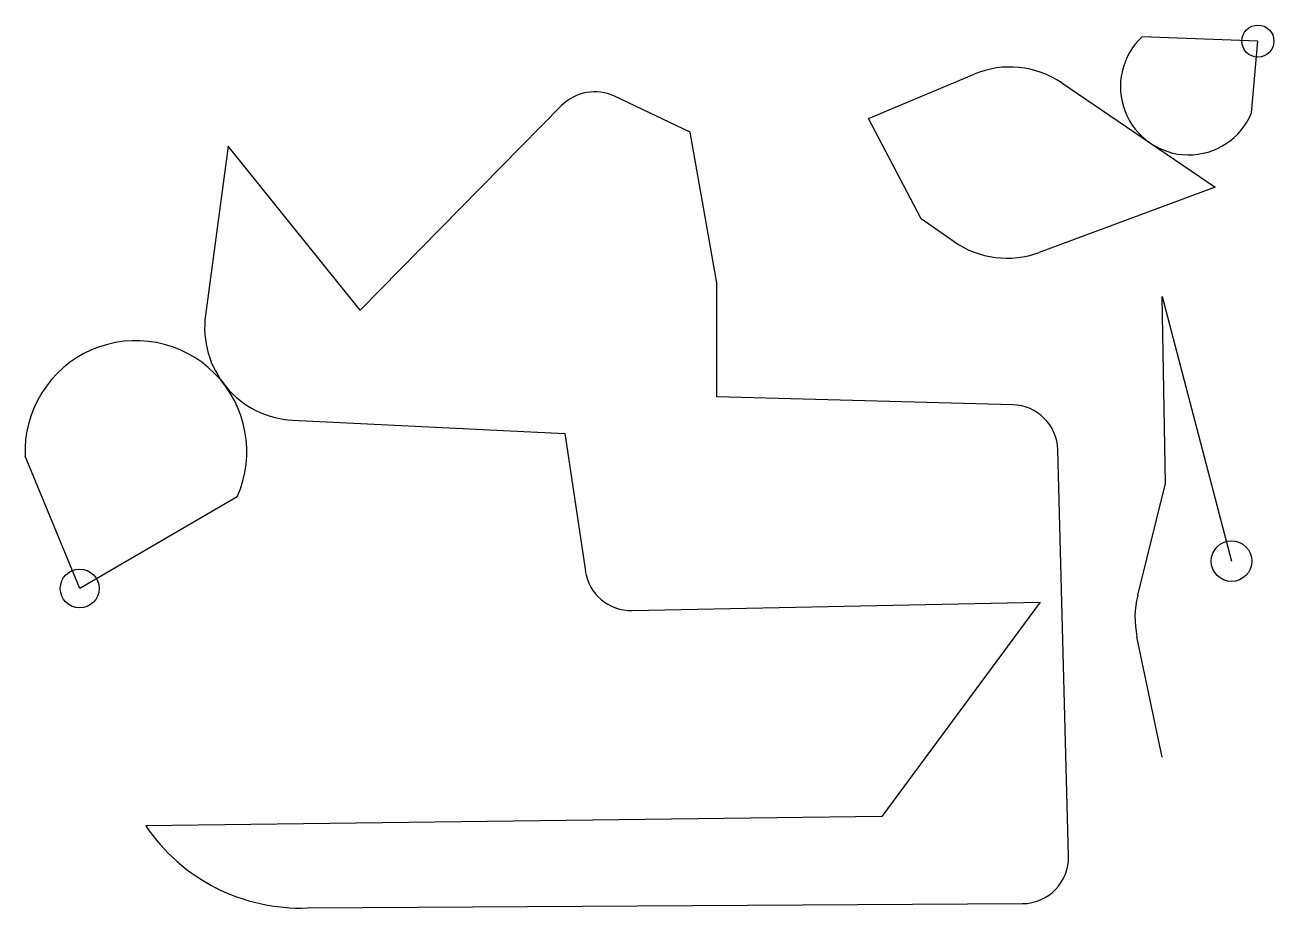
# Model space of a CAD drawing. Extents: x -645 to 705, y -449 to 505.
import ezdxf

# ---------------------------------------------------------------- set-up
doc = ezdxf.new("R2010")
doc.units = 0
doc.header["$LTSCALE"] = 25
doc.linetypes.add('CONTINUA', pattern=[0])
doc.layers.get('0').update_dxf_attribs({"linetype": 'CONTINUA'})

msp = doc.modelspace()

# ---------------------------------------------------------------- linework, layer by layer
at = {"color": 0}
for p, q in [((687.5, 488), (562.2, 492.4)), ((680.7, 410.5), (687.5, 488)), ((266.6, 404.2), (380.7, 452.2)), ((475.6, 442.7), (641.2, 330.3)), ((74, 389.4), (-8, 428.4)), ((-65.1, 418.3), (-282.7, 197.2)), ((323.7, 295.8), (266.6, 404.2)), ((102.6, 226.8), (74, 389.4)), ((-425.3, 374.6), (-450, 191.7)), ((-282.7, 197.2), (-425.3, 374.6)), ((641.2, 330.3), (451, 259.7)), ((359.3, 271.2), (323.7, 295.8)), ((102.6, 103.5), (102.6, 226.8)), ((587.7, 9.9), (584.1, 212)), ((584.1, 212), (659, -73.9)), ((422.6, 94.9), (102.6, 103.5)), ((-355.8, 78.5), (-61.5, 64.1)), ((-61.5, 64.1), (-39.4, -84.6)), ((482.9, -392.6), (471.2, 46.3)), ((-585.9, -103.5), (-645, 39.4)), ((557.6, -110.8), (587.7, 9.9)), ((-415.7, -4.3), (-585.9, -103.5)), ((11, -127.3), (452.1, -118.3)), ((452.1, -118.3), (280.9, -350)), ((584.1, -285.9), (556.7, -155.6)), ((280.9, -350), (-514.5, -359.9)), ((-339.7, -448.6), (433.2, -444))]:
    msp.add_line(p, q, dxfattribs=at)
for centre, radius in [((687.5, 488), 17.3), ((659, -73.9), 22), ((-585.9, -103.5), 21)]:
    msp.add_circle(centre, radius, dxfattribs=at)
for centre, radius, start, end in [((612.6, 438.7), 73.7, 133.2485, 337.4809), ((419.4, 360), 100, 55.8119, 112.8123), ((-29.4, 383.2), 50, 64.5891, 135.46), ((416.2, 353.4), 100, 235.3552, 290.3693), ((-350.9, 178.4), 100, 172.3169, 267.1993), ((-525.2, 44.4), 119.9, 336.0483, 182.3981), ((421.2, 45), 50, 1.521, 88.4628), ((10, -77.3), 50, 188.4426, 271.1643), ((654.6, -135), 100, 165.9901, 191.8637), ((-347.1, -246.6), 202.2, 214.0849, 272.0832), ((432.9, -394), 50, 270.3428, 1.521)]:
    msp.add_arc(centre, radius, start, end, dxfattribs=at)

doc.saveas('drawing.dxf')
